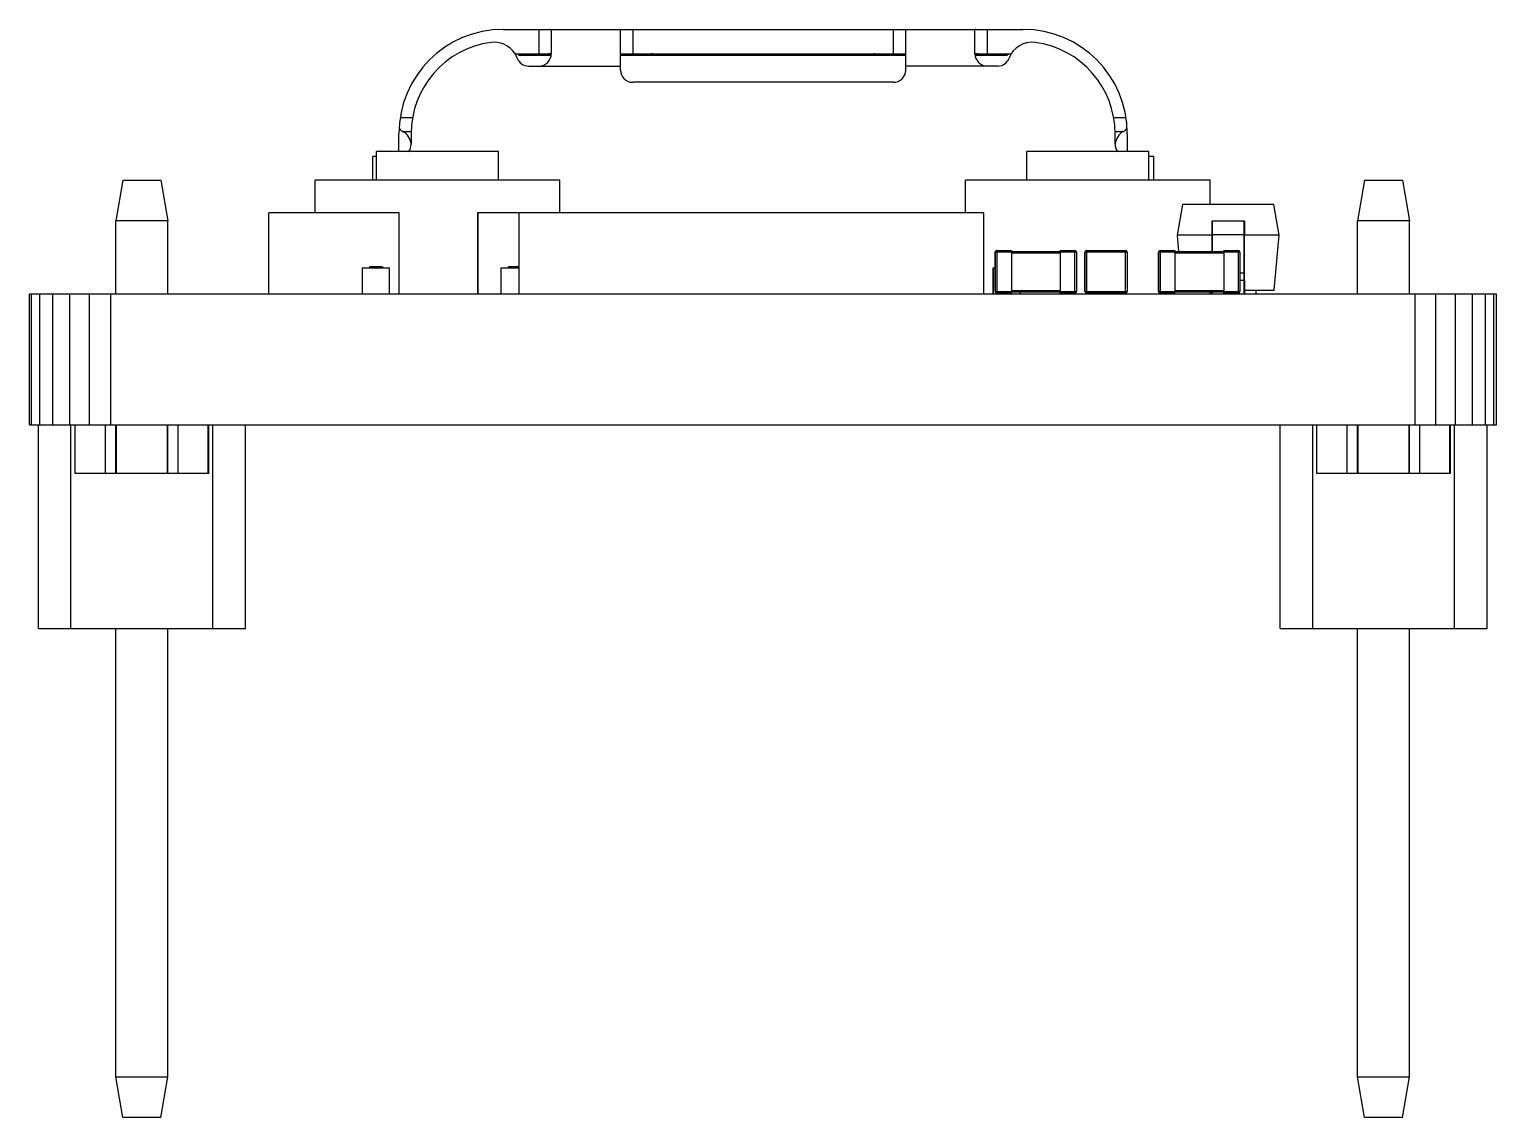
# Model space of a CAD drawing. Header units: inches. Extents: x -50 to 45.5, y -47 to 21.5.
# Drawn here: x -24.67 to -6.66, y -47.03 to -33.68 of the extents above; entities that cross this region are included whole.
import ezdxf

# ---------------------------------------------------------------- set-up
doc = ezdxf.new("R2010")
doc.units = ezdxf.units.IN
doc.header["$LTSCALE"] = 1.21
doc.header["$MEASUREMENT"] = 0
doc.layers.get('0').update_dxf_attribs({"linetype": 'CONTINUOUS'})
for name, color, linetype in [('INTFCLR_1532', 7, 'CONTINUOUS'), ('INTFCLR_1532_1', 7, 'CONTINUOUS'), ('INTFCLR_1532_2', 7, 'CONTINUOUS')]:
    doc.layers.add(name, color=color, linetype=linetype)

msp = doc.modelspace()

# ---------------------------------------------------------------- linework, layer by layer
at = {"color": 7, "linetype": 'Continuous'}
for p, q in [((-18.858, -33.675), (-18.276, -33.675)), ((-18.418, -33.975), (-18.418, -33.675)), ((-18.268, -33.678), (-18.276, -33.675)), ((-18.268, -33.675), (-17.418, -33.675)), ((-17.409, -33.675), (-17.418, -33.678)), ((-17.409, -33.675), (-13.926, -33.675)), ((-17.268, -33.675), (-17.268, -33.975)), ((-14.068, -33.975), (-14.068, -33.675)), ((-13.918, -33.678), (-13.926, -33.675)), ((-13.918, -33.675), (-13.068, -33.675)), ((-13.059, -33.675), (-13.068, -33.678)), ((-13.059, -33.675), (-12.478, -33.675)), ((-12.918, -33.675), (-12.918, -33.975)), ((-18.268, -33.678), (-18.268, -33.975)), ((-17.418, -34.175), (-17.418, -33.678)), ((-13.918, -34.175), (-13.918, -33.678)), ((-13.068, -33.975), (-13.068, -33.678)), ((-18.715, -33.975), (-18.268, -33.975)), ((-18.271, -33.995), (-18.663, -33.995)), ((-18.271, -33.976), (-18.276, -33.975)), ((-13.918, -33.995), (-17.418, -33.995)), ((-17.409, -33.975), (-13.926, -33.975)), ((-13.068, -33.975), (-12.62, -33.975)), ((-13.059, -33.975), (-13.067, -33.979)), ((-12.673, -33.995), (-13.064, -33.995)), ((-18.546, -34.125), (-17.418, -34.125)), ((-12.789, -34.125), (-13.918, -34.125)), ((-14.068, -34.325), (-17.268, -34.325)), ((-20.122, -34.755), (-19.969, -34.755)), ((-11.366, -34.755), (-11.213, -34.755)), ((-20.088, -34.929), (-19.985, -34.929)), ((-11.35, -34.929), (-11.248, -34.929)), ((-20.138, -35.175), (-20.138, -34.955)), ((-19.988, -34.955), (-19.988, -35.085)), ((-11.348, -35.085), (-11.348, -34.955)), ((-11.198, -34.955), (-11.198, -35.175)), ((-20.458, -35.525), (-20.458, -35.235)), ((-20.415, -35.235), (-20.458, -35.235)), ((-20.415, -35.525), (-20.415, -35.175)), ((-18.915, -35.175), (-20.415, -35.175)), ((-20.008, -35.16), (-20.008, -35.175)), ((-18.915, -35.525), (-18.915, -35.175)), ((-12.433, -35.525), (-12.433, -35.175)), ((-10.933, -35.175), (-12.433, -35.175)), ((-11.328, -35.175), (-11.328, -35.16)), ((-10.933, -35.525), (-10.933, -35.175)), ((-10.878, -35.235), (-10.933, -35.235)), ((-10.878, -35.235), (-10.878, -35.525)), ((-23.525, -35.525), (-23.613, -36.025)), ((-23.525, -35.525), (-23.062, -35.525)), ((-23.062, -35.525), (-22.974, -36.025)), ((-21.165, -35.925), (-21.165, -35.525)), ((-21.164, -35.925), (-21.164, -35.525)), ((-18.164, -35.525), (-21.164, -35.525)), ((-18.164, -35.925), (-18.164, -35.525)), ((-13.182, -35.925), (-13.182, -35.525)), ((-13.182, -35.925), (-13.182, -35.525)), ((-10.182, -35.525), (-13.182, -35.525)), ((-10.182, -35.825), (-10.182, -35.525)), ((-8.285, -35.525), (-8.374, -36.025)), ((-8.285, -35.525), (-7.822, -35.525)), ((-7.822, -35.525), (-7.734, -36.025)), ((-10.52, -35.825), (-10.586, -36.2)), ((-10.519, -35.825), (-10.585, -36.2)), ((-9.401, -35.825), (-10.519, -35.825)), ((-9.335, -36.2), (-9.401, -35.825)), ((-21.733, -36.925), (-21.733, -35.925)), ((-21.733, -36.925), (-21.733, -35.925)), ((-20.133, -35.925), (-21.733, -35.925)), ((-20.133, -36.925), (-20.133, -35.925)), ((-19.172, -35.925), (-19.172, -36.925)), ((-12.965, -35.925), (-19.172, -35.925)), ((-19.171, -35.925), (-19.171, -36.925)), ((-18.665, -35.925), (-18.665, -36.925)), ((-12.965, -35.925), (-12.965, -36.925)), ((-23.613, -36.925), (-23.613, -36.025)), ((-22.974, -36.025), (-23.613, -36.025)), ((-22.974, -36.925), (-22.974, -36.025)), ((-10.16, -36.03), (-10.16, -36.4)), ((-10.155, -36.197), (-10.16, -36.197)), ((-10.155, -36.025), (-9.765, -36.025)), ((-10.155, -36.025), (-10.155, -36.4)), ((-9.765, -36.197), (-10.155, -36.197)), ((-9.765, -36.92), (-9.765, -36.025)), ((-9.76, -36.197), (-9.765, -36.197)), ((-9.76, -36.03), (-9.76, -36.197)), ((-9.76, -36.755), (-9.76, -36.197)), ((-7.734, -36.025), (-8.374, -36.025)), ((-8.374, -36.925), (-8.374, -36.025)), ((-7.734, -36.925), (-7.734, -36.025)), ((-10.586, -36.2), (-10.568, -36.4)), ((-10.16, -36.2), (-10.585, -36.2)), ((-10.585, -36.2), (-10.568, -36.4)), ((-9.335, -36.2), (-9.76, -36.2)), ((-9.394, -36.875), (-9.335, -36.2)), ((-20.589, -36.6), (-20.589, -36.925)), ((-20.589, -36.6), (-20.589, -36.925)), ((-20.589, -36.6), (-20.259, -36.6)), ((-20.589, -36.625), (-20.589, -36.625)), ((-20.498, -36.59), (-20.498, -36.6)), ((-20.34, -36.59), (-20.498, -36.59)), ((-20.494, -36.59), (-20.494, -36.6)), ((-20.344, -36.59), (-20.344, -36.6)), ((-20.34, -36.59), (-20.34, -36.6)), ((-20.259, -36.6), (-20.259, -36.925)), ((-18.889, -36.6), (-18.889, -36.925)), ((-18.889, -36.6), (-18.889, -36.925)), ((-18.889, -36.6), (-18.665, -36.6)), ((-18.889, -36.625), (-18.889, -36.625)), ((-18.798, -36.59), (-18.798, -36.6)), ((-18.665, -36.59), (-18.798, -36.59)), ((-18.794, -36.59), (-18.794, -36.6)), ((-12.843, -36.925), (-12.843, -36.6)), ((-12.843, -36.6), (-12.843, -36.925)), ((-12.843, -36.6), (-12.821, -36.6)), ((-12.843, -36.625), (-12.843, -36.625)), ((-9.815, -36.664), (-9.765, -36.664)), ((-9.765, -36.664), (-9.76, -36.664)), ((-20.589, -36.9), (-20.589, -36.9)), ((-18.889, -36.9), (-18.889, -36.9)), ((-12.843, -36.9), (-12.843, -36.9)), ((-12.513, -36.9), (-12.513, -36.925)), ((-10.182, -36.925), (-10.182, -36.9)), ((-10.161, -36.9), (-10.161, -36.92)), ((-10.161, -36.92), (-10.161, -36.9)), ((-10.16, -36.92), (-10.16, -36.9)), ((-10.155, -36.9), (-10.155, -36.92)), ((-9.815, -36.75), (-9.765, -36.75)), ((-9.76, -36.755), (-9.815, -36.755)), ((-9.76, -36.755), (-9.76, -36.92)), ((-9.76, -36.875), (-9.394, -36.875)), ((-9.621, -36.875), (-9.621, -36.925)), ((-24.674, -38.525), (-24.674, -36.925)), ((-24.673, -38.525), (-24.673, -36.925)), ((-6.665, -36.925), (-24.673, -36.925)), ((-24.648, -38.525), (-24.648, -36.925)), ((-24.547, -38.525), (-24.547, -36.925)), ((-24.386, -38.525), (-24.386, -36.925)), ((-24.178, -38.525), (-24.178, -36.925)), ((-23.934, -38.525), (-23.934, -36.925)), ((-23.673, -38.525), (-23.673, -36.925)), ((-10.16, -36.92), (-9.76, -36.92)), ((-7.663, -38.525), (-7.663, -36.925)), ((-7.412, -38.525), (-7.412, -36.925)), ((-7.169, -38.525), (-7.169, -36.925)), ((-6.96, -38.525), (-6.96, -36.925)), ((-6.8, -38.525), (-6.8, -36.925)), ((-6.699, -38.525), (-6.699, -36.925)), ((-6.665, -38.525), (-6.665, -36.925)), ((-24.673, -38.525), (-6.665, -38.525)), ((-24.563, -41.025), (-24.563, -38.525)), ((-24.163, -41.025), (-24.163, -38.525)), ((-24.113, -39.125), (-24.113, -38.525)), ((-23.74, -39.125), (-23.74, -38.525)), ((-23.613, -39.125), (-23.613, -38.525)), ((-23.605, -39.125), (-23.605, -38.525)), ((-22.982, -38.525), (-22.982, -39.125)), ((-22.974, -39.125), (-22.974, -38.525)), ((-22.847, -39.125), (-22.847, -38.525)), ((-22.479, -39.125), (-22.479, -38.525)), ((-22.473, -39.125), (-22.473, -38.525)), ((-22.423, -41.025), (-22.423, -38.525)), ((-22.023, -41.025), (-22.023, -38.525)), ((-9.323, -41.025), (-9.323, -38.525)), ((-8.923, -41.025), (-8.923, -38.525)), ((-8.873, -39.125), (-8.873, -38.525)), ((-8.5, -39.125), (-8.5, -38.525)), ((-8.374, -39.125), (-8.374, -38.525)), ((-8.365, -39.125), (-8.365, -38.525)), ((-7.742, -38.525), (-7.742, -39.125)), ((-7.734, -39.125), (-7.734, -38.525)), ((-7.607, -39.125), (-7.607, -38.525)), ((-7.239, -39.125), (-7.239, -38.525)), ((-7.233, -39.125), (-7.233, -38.525)), ((-7.183, -41.025), (-7.183, -38.525)), ((-6.783, -41.025), (-6.783, -38.525)), ((-22.473, -39.125), (-24.113, -39.125)), ((-7.233, -39.125), (-8.873, -39.125)), ((-24.563, -41.025), (-22.023, -41.025)), ((-23.613, -46.525), (-23.613, -41.025)), ((-22.974, -46.525), (-22.974, -41.025)), ((-9.323, -41.025), (-6.783, -41.025)), ((-8.374, -46.525), (-8.374, -41.025)), ((-7.734, -46.525), (-7.734, -41.025)), ((-23.525, -47.025), (-23.613, -46.525)), ((-23.613, -46.525), (-22.974, -46.525)), ((-23.062, -47.025), (-22.974, -46.525)), ((-8.374, -46.525), (-7.734, -46.525)), ((-8.285, -47.025), (-8.374, -46.525)), ((-7.822, -47.025), (-7.734, -46.525)), ((-23.062, -47.025), (-23.525, -47.025)), ((-7.822, -47.025), (-8.285, -47.025))]:
    msp.add_line(p, q, dxfattribs=at)
for centre, radius, start, end in [((-18.858, -34.955), 1.28, 90, 180), ((-12.478, -34.955), 1.28, 0, 90), ((-18.858, -34.955), 1.13, 97.6158, 180), ((-18.968, -34.133), 0.3, 20.463, 97.6158), ((-12.368, -34.133), 0.3, 82.3842, 159.537), ((-12.478, -34.955), 1.13, 0, 82.3842), ((-18.733, -34.062), 0.0967, 43.6028, 63.6972), ((-18.546, -33.975), 0.15, 200.463, 270), ((-18.418, -33.975), 0.15, 270, 0), ((-18.308, -34.075), 0.1, 66.8756, 90), ((-17.027, -34.075), 0.1, 90, 126.3612), ((-14.308, -34.075), 0.1, 53.6388, 90), ((-12.918, -33.975), 0.15, 180, 270), ((-13.027, -34.075), 0.1, 90, 113.1187), ((-12.789, -33.975), 0.15, 270, 339.537), ((-12.603, -34.062), 0.0967, 116.2916, 136.4035), ((-17.268, -34.175), 0.15, 180, 270), ((-14.068, -34.175), 0.15, 270, 0), ((-20.138, -35.085), 0.15, 322.6316, 0), ((-11.198, -35.085), 0.15, 180, 217.3882), ((-10.155, -36.03), 0.005, 90, 180), ((-9.765, -36.03), 0.005, 0, 90), ((-9.765, -36.755), 0.005, 0, 90)]:
    msp.add_arc(centre, radius, start, end, dxfattribs=at)
for centre, major_axis, start_param, end_param in [((-19.988, -34.755), (0.2, 0), -2.40615, -2.094395), ((-20.188, -35.102), (0.2, 0), 0.114623, 1.047198), ((-11.148, -35.102), (0, 0.2), 0.523599, 1.456174), ((-11.348, -34.755), (0, 0.2), -2.617994, -2.306239)]:
    msp.add_ellipse(centre, major_axis=major_axis, ratio=1, start_param=start_param, end_param=end_param, dxfattribs=at)
at = {"layer": 'INTFCLR_1532', "color": 7, "linetype": 'Continuous'}
for p, q in [((-12.821, -36.41), (-12.821, -36.89)), ((-12.821, -36.89), (-12.821, -36.41)), ((-12.621, -36.41), (-12.821, -36.41)), ((-12.801, -36.39), (-12.801, -36.89)), ((-12.801, -36.39), (-12.621, -36.39)), ((-12.621, -36.39), (-12.621, -36.89)), ((-11.719, -36.41), (-11.719, -36.89)), ((-11.699, -36.39), (-11.699, -36.39)), ((-10.015, -36.39), (-9.835, -36.39)), ((-10.015, -36.39), (-10.015, -36.9)), ((-10.015, -36.4), (-10.015, -36.39)), ((-9.815, -36.41), (-10.015, -36.41)), ((-9.835, -36.91), (-9.835, -36.39)), ((-9.815, -36.41), (-9.815, -36.89)), ((-12.821, -36.89), (-12.621, -36.89)), ((-12.801, -36.89), (-12.801, -36.91)), ((-12.621, -36.91), (-12.801, -36.91)), ((-12.621, -36.91), (-12.621, -36.89)), ((-11.699, -36.91), (-11.699, -36.91)), ((-10.015, -36.89), (-9.815, -36.89)), ((-10.015, -36.91), (-10.015, -36.9)), ((-10.015, -36.9), (-10.015, -36.91)), ((-9.835, -36.91), (-10.015, -36.91))]:
    msp.add_line(p, q, dxfattribs=at)
for centre, start, end in [((-12.801, -36.41), 90, 180), ((-12.801, -36.41), 90, 180), ((-11.699, -36.41), 90, 180), ((-9.835, -36.41), 0, 90), ((-12.801, -36.89), 180, 270), ((-12.801, -36.89), 180, 270), ((-11.699, -36.89), 180, 270), ((-9.835, -36.89), 270, 0)]:
    msp.add_arc(centre, 0.02, start, end, dxfattribs=at)
at = {"layer": 'INTFCLR_1532_1', "color": 7, "linetype": 'Continuous'}
for p, q in [((-12.621, -36.4), (-12.021, -36.4)), ((-12.021, -36.42), (-12.621, -36.42)), ((-10.615, -36.4), (-10.015, -36.4)), ((-10.015, -36.42), (-10.615, -36.42)), ((-12.621, -36.88), (-12.021, -36.88)), ((-12.021, -36.9), (-12.621, -36.9)), ((-10.615, -36.88), (-10.015, -36.88)), ((-10.015, -36.9), (-10.615, -36.9))]:
    msp.add_line(p, q, dxfattribs=at)
at = {"layer": 'INTFCLR_1532_2', "color": 7, "linetype": 'Continuous'}
for p, q in [((-12.021, -36.39), (-12.021, -36.9)), ((-12.021, -36.4), (-12.021, -36.39)), ((-12.021, -36.39), (-11.841, -36.39)), ((-11.821, -36.41), (-12.021, -36.41)), ((-11.841, -36.91), (-11.841, -36.39)), ((-11.821, -36.41), (-11.821, -36.89)), ((-11.719, -36.89), (-11.719, -36.41)), ((-11.199, -36.41), (-11.719, -36.41)), ((-11.699, -36.39), (-11.699, -36.89)), ((-11.699, -36.39), (-11.219, -36.39)), ((-11.219, -36.91), (-11.219, -36.39)), ((-11.199, -36.41), (-11.199, -36.89)), ((-10.615, -36.41), (-10.815, -36.41)), ((-10.815, -36.41), (-10.815, -36.89)), ((-10.815, -36.89), (-10.815, -36.41)), ((-10.795, -36.39), (-10.615, -36.39)), ((-10.795, -36.39), (-10.795, -36.89)), ((-10.615, -36.39), (-10.615, -36.89)), ((-12.021, -36.89), (-11.821, -36.89)), ((-12.021, -36.91), (-12.021, -36.9)), ((-12.021, -36.9), (-12.021, -36.91)), ((-11.841, -36.91), (-12.021, -36.91)), ((-11.719, -36.89), (-11.199, -36.89)), ((-11.699, -36.89), (-11.699, -36.91)), ((-11.219, -36.91), (-11.699, -36.91)), ((-10.815, -36.89), (-10.615, -36.89)), ((-10.795, -36.89), (-10.795, -36.91)), ((-10.615, -36.91), (-10.795, -36.91)), ((-10.615, -36.91), (-10.615, -36.89))]:
    msp.add_line(p, q, dxfattribs=at)
for centre, start, end in [((-11.841, -36.41), 0, 90), ((-11.699, -36.41), 90, 180), ((-11.219, -36.41), 0, 90), ((-10.795, -36.41), 90, 180), ((-10.795, -36.41), 90, 180), ((-11.841, -36.89), 270, 0), ((-11.699, -36.89), 180, 270), ((-11.219, -36.89), 270, 0), ((-10.795, -36.89), 180, 270), ((-10.795, -36.89), 180, 270)]:
    msp.add_arc(centre, 0.02, start, end, dxfattribs=at)

doc.saveas('drawing.dxf')
